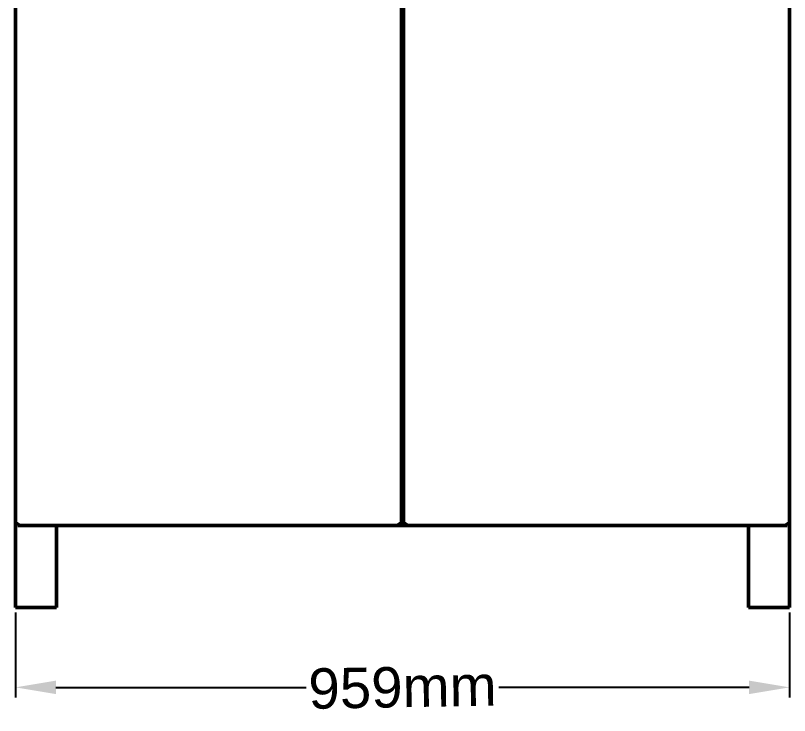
# Model space of a CAD drawing. Header units: millimetres. Extents: x 0 to 96, y -13 to 160.
# Drawn here: x 0 to 95.8, y -13.4 to 73.3 of the extents above; entities that cross this region are included whole.
import ezdxf

# ---------------------------------------------------------------- set-up
doc = ezdxf.new("R2010")
doc.units = ezdxf.units.MM
doc.layers.add('Visible (ANSI)', color=7, linetype='Continuous', lineweight=50)
doc.styles.get("Standard").update_dxf_attribs({"font": 'arial.ttf'})
doc.dimstyles.new('ISO-25', dxfattribs={"dimtxt": 2.5, "dimasz": 2.5, "dimexe": 1.25, "dimexo": 0.625, "dimtad": 1, "dimtxsty": 'Standard', "dimcen": 2.5, "dimadec": 0, "dimazin": 0, "dimtfac": 1, "dimtmove": 0, "dimatfit": 3, "dimfxl": 1, "dimarcsym": 0})

# ---------------------------------------------------------------- blocks, each defined once
blk = doc.blocks.new('*D10')
at = {"color": 0, "lineweight": -2, "transparency": 16777216}
for p, q in [((0, -0.625), (0, -11.122)), ((95.801, -0.626), (95.801, -11.122)), ((5, -9.872), (35.998, -9.872)), ((90.801, -9.872), (59.803, -9.872))]:
    blk.add_line(p, q, dxfattribs=at)
at = {"color": 0, "transparency": 16777216}
for points in [[(5, -9.039), (5, -10.706), (0, -9.872)], [(90.801, -9.039), (90.801, -10.706), (95.801, -9.872)]]:
    blk.add_solid(points, dxfattribs=at)
at = {"layer": 'Defpoints', "color": 0, "transparency": 16777216}
for p in [(0, 0), (95.801, -0.001), (95.801, -9.872)]:
    blk.add_point(p, dxfattribs=at)
at = {"color": 0, "transparency": 16777216, "insert": (47.9, -9.872), "char_height": 5, "attachment_point": 5, "rotation": 1}
blk.add_mtext('959mm', dxfattribs=at)

msp = doc.modelspace()

# ---------------------------------------------------------------- linework, layer by layer
at = {"layer": 'Visible (ANSI)'}
for p, q in [((0, 10.358), (0, 159.669)), ((47.781, 159.669), (47.781, 10.358)), ((48.019, 10.358), (48.019, 159.669)), ((95.801, 159.669), (95.801, 10.358)), ((47.934, 10.531), (48.019, 10.616)), ((0, -0.001), (0, 10.358)), ((0.305, 10.358), (0, 10.358)), ((0.305, 10.454), (0.305, 10.358)), ((0.305, 10.325), (0.305, 10.358)), ((0.305, 10.325), (0.305, 10.317)), ((0.305, 10.325), (0.381, 10.325)), ((0.305, 10.317), (0.305, 10.179)), ((0.305, 10.317), (0.381, 10.317)), ((0.305, 10.15), (0.305, 10.179)), ((0.381, 10.179), (0.305, 10.179)), ((47.477, 10.15), (0.305, 10.15)), ((0.381, 10.179), (0.381, 10.325)), ((5.076, -0.001), (5.076, 10.15)), ((5.076, 10.15), (90.725, 10.15)), ((5.076, 10.15), (5.076, 10.15)), ((47.401, 10.325), (47.477, 10.325)), ((47.401, 10.325), (47.401, 10.179)), ((47.401, 10.317), (47.477, 10.317)), ((47.477, 10.179), (47.401, 10.179)), ((47.477, 10.358), (47.477, 10.454)), ((47.477, 10.358), (47.477, 10.325)), ((47.781, 10.358), (47.477, 10.358)), ((47.477, 10.317), (47.477, 10.325)), ((47.477, 10.317), (47.477, 10.179)), ((47.477, 10.179), (47.477, 10.15)), ((47.781, 10.358), (47.826, 10.358)), ((48.324, 10.358), (48.019, 10.358)), ((48.324, 10.454), (48.324, 10.358)), ((48.324, 10.325), (48.324, 10.358)), ((48.324, 10.325), (48.324, 10.317)), ((48.324, 10.325), (48.4, 10.325)), ((48.324, 10.317), (48.324, 10.179)), ((48.324, 10.317), (48.4, 10.317)), ((48.324, 10.15), (48.324, 10.179)), ((48.4, 10.179), (48.324, 10.179)), ((95.496, 10.15), (48.324, 10.15)), ((48.4, 10.179), (48.4, 10.325)), ((90.725, 10.15), (90.725, 10.15)), ((90.725, -0.001), (90.725, 10.15)), ((95.42, 10.325), (95.496, 10.325)), ((95.42, 10.325), (95.42, 10.179)), ((95.42, 10.317), (95.496, 10.317)), ((95.496, 10.179), (95.42, 10.179)), ((95.496, 10.358), (95.496, 10.454)), ((95.496, 10.358), (95.496, 10.325)), ((95.801, 10.358), (95.496, 10.358)), ((95.496, 10.317), (95.496, 10.325)), ((95.496, 10.317), (95.496, 10.179)), ((95.496, 10.179), (95.496, 10.15)), ((95.801, -0.001), (95.801, 10.358)), ((0, -0.001), (5.076, -0.001)), ((90.725, -0.001), (95.801, -0.001))]:
    msp.add_line(p, q, dxfattribs=at)
msp.add_open_spline([(47.826, 10.358), (47.84, 10.387), (47.857, 10.416), (47.894, 10.473), (47.914, 10.502), (47.934, 10.531)], degree=3, knots=[0, 0, 0, 0, 0.1052589, 0.1052589, 0.2105177, 0.2105177, 0.2105177, 0.2105177], dxfattribs=at)

# ---------------------------------------------------------------- dimensions: what is measured, and where the dimension line sits
dim = msp.add_linear_dim(base=(95.801, -9.872), p1=(0, 0), p2=(95.801, -0.001), text='959mm', dimstyle='ISO-25', override={"dimtxt": 5, "dimasz": 5})
dim.commit()
dim.dimension.update_dxf_attribs({"geometry": '*D10', "text_midpoint": (47.9, -9.872), "text_rotation": 1})

doc.saveas('drawing.dxf')
